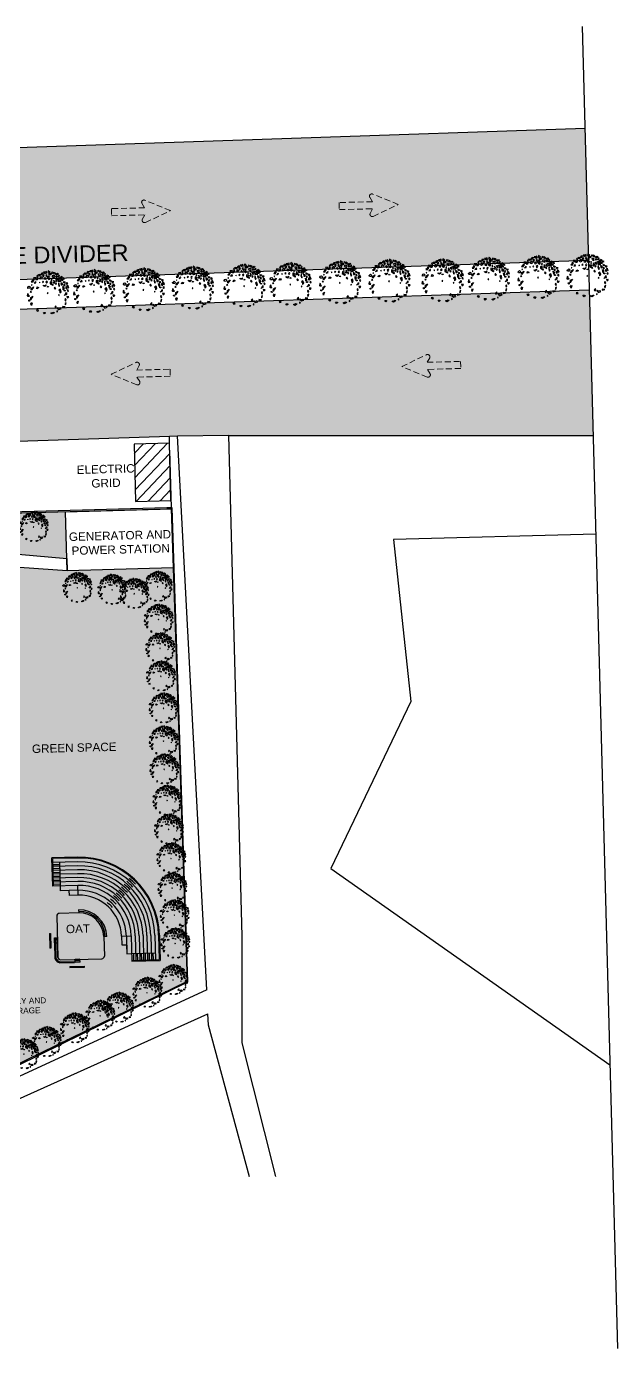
# Model space of a CAD drawing. Header units: inches. Extents: x 625 to 2719, y 1 to 1360.
# Drawn here: x 963.9 to 1084.6, y 559.8 to 829.8 of the extents above; entities that cross this region are included whole.
import ezdxf

# ---------------------------------------------------------------- set-up
doc = ezdxf.new("R2010")
doc.units = ezdxf.units.IN
doc.header["$MEASUREMENT"] = 0
doc.linetypes.add('HIDDEN2', pattern=[0.1875, 0.125, -0.0625])
doc.layers.add('CAY', color=94, linetype='Continuous')
doc.layers.add('DIENHOA', color=3, linetype='Continuous')
doc.layers.add('Transito', color=50, linetype='HIDDEN2', lineweight=15)
doc.styles.get("Standard").update_dxf_attribs({"font": 'arial.ttf'})

# ---------------------------------------------------------------- blocks, each defined once
blk = doc.blocks.new('Cay01-mb')
at = {"layer": 'DIENHOA'}
for p, q in [((-1022, 986), (-1045, 902)), ((-932, 908), (-1022, 986)), ((-1002, 883), (-932, 908)), ((-789, 1112), (-964, 1099)), ((-964, 1099), (-910, 1006)), ((-910, 1006), (-846, 1025)), ((-846, 1025), (-789, 1112)), ((-739, 1025), (-804, 959)), ((-804, 959), (-693, 979)), ((-706, 1088), (-739, 1025)), ((-705, 1242), (-724, 1177)), ((-724, 1177), (-663, 1176)), ((-640, 1093), (-706, 1088)), ((-649, 1221), (-705, 1242)), ((-693, 979), (-640, 1093)), ((-663, 1176), (-649, 1221)), ((-645, 1301), (-522, 1333)), ((-578, 1246), (-645, 1301)), ((-567, 1211), (-578, 1246)), ((-522, 1226), (-567, 1211)), ((-430, 1181), (-547, 1048)), ((-547, 1048), (-468, 1005)), ((-522, 1333), (-522, 1226)), ((-468, 1005), (-347, 1050)), ((-449, 1284), (-386, 1423)), ((-369, 1287), (-449, 1284)), ((-427, 1107), (-430, 1181)), ((-375, 1114), (-427, 1107)), ((-386, 1423), (-298, 1419)), ((-366, 1367), (-386, 1316)), ((-386, 1316), (-369, 1287)), ((-347, 1050), (-375, 1114)), ((-322, 1335), (-366, 1367)), ((-319, 1261), (-334, 1169)), ((-334, 1169), (-274, 1168)), ((-298, 1419), (-322, 1335)), ((-231, 1257), (-319, 1261)), ((-274, 1168), (-231, 1257)), ((-140, 1458), (-258, 1458)), ((-258, 1458), (-165, 1361)), ((-182, 1091), (-232, 1004)), ((-232, 1004), (-140, 972)), ((-97, 1004), (-182, 1091)), ((-165, 1361), (-123, 1415)), ((-64, 1501), (-140, 1458)), ((-140, 972), (-97, 1004)), ((-123, 1415), (-55, 1382)), ((-64, 1307), (-114, 1242)), ((-114, 1242), (-81, 1155)), ((-81, 1155), (-47, 1199)), ((-55, 1382), (-64, 1501)), ((-47, 1199), (-64, 1307)), ((63, 1209), (-30, 1123)), ((-30, 1123), (-13, 1037)), ((-13, 1037), (88, 950)), ((57, 1540), (29, 1436)), ((29, 1436), (88, 1404)), ((189, 1426), (57, 1540)), ((139, 1145), (63, 1209)), ((164, 1328), (71, 1328)), ((71, 1328), (164, 1263)), ((71, 1047), (139, 1145)), ((172, 993), (71, 1047)), ((88, 1404), (189, 1426)), ((88, 950), (172, 993)), ((231, 1350), (164, 1328)), ((164, 1263), (282, 1307)), ((282, 1307), (231, 1350)), ((282, 1004), (248, 928)), ((248, 928), (273, 864)), ((273, 864), (282, 928)), ((341, 1458), (282, 1426)), ((282, 1426), (324, 1382)), ((282, 928), (282, 1004)), ((493, 1220), (316, 1209)), ((316, 1209), (341, 1123)), ((324, 1382), (366, 1404)), ((366, 1404), (341, 1458)), ((341, 1123), (459, 1069)), ((493, 810), (408, 907)), ((408, 907), (434, 766)), ((417, 1339), (434, 1371)), ((459, 1317), (417, 1339)), ((425, 1458), (535, 1393)), ((434, 1371), (425, 1458)), ((442, 1166), (493, 1220)), ((484, 1134), (442, 1166)), ((535, 1393), (459, 1317)), ((459, 1069), (484, 1134)), ((552, 1307), (695, 1361)), ((611, 1253), (552, 1307)), ((627, 1199), (552, 1145)), ((552, 1145), (594, 1101)), ((552, 950), (644, 831)), ((611, 777), (552, 950)), ((594, 1101), (686, 1134)), ((619, 1285), (611, 1253)), ((670, 1307), (619, 1285)), ((686, 1134), (627, 1199)), ((653, 972), (821, 1015)), ((745, 896), (653, 972)), ((678, 1253), (670, 1307)), ((754, 1296), (678, 1253)), ((695, 1361), (754, 1296)), ((762, 1188), (728, 1112)), ((728, 1112), (821, 1166)), ((846, 907), (745, 896)), ((804, 1231), (762, 1188)), ((821, 1166), (804, 1231)), ((821, 1015), (872, 1112)), ((872, 1112), (846, 907)), ((939, 1134), (914, 1091)), ((914, 1091), (948, 1058)), ((956, 983), (914, 918)), ((914, 918), (973, 874)), ((1032, 1069), (939, 1134)), ((948, 1058), (1032, 1069)), ((973, 907), (956, 983)), ((1057, 874), (973, 907)), ((1040, 1037), (1032, 1004)), ((1032, 1004), (1091, 961)), ((1158, 972), (1040, 1037)), ((1091, 961), (1158, 972)), ((-1395, 21), (-1421, -120)), ((-1328, -12), (-1395, 21)), ((-1379, 453), (-1328, 507)), ((-1362, 377), (-1379, 453)), ((-1244, 388), (-1362, 377)), ((-1328, 507), (-1269, 539)), ((-1269, 539), (-1185, 453)), ((-1185, 453), (-1244, 388)), ((-1134, 140), (-1227, 151)), ((-1227, 151), (-1185, 107)), ((-1185, 107), (-1134, 140)), ((-1008, 410), (-1143, 259)), ((-1143, 259), (-1126, 377)), ((-1045, 902), (-1128, 819)), ((-1128, 819), (-994, 815)), ((-1126, 377), (-974, 485)), ((-1075, 637), (-1117, 604)), ((-1117, 604), (-1084, 594)), ((-1084, 594), (-1075, 637)), ((-974, 485), (-1008, 410)), ((-994, 815), (-1002, 883)), ((-822, 831), (-932, 723)), ((-932, 723), (-805, 745)), ((-805, 745), (-822, 831)), ((-763, 345), (-721, 464)), ((-704, 377), (-763, 345)), ((-721, 464), (-637, 421)), ((-662, 345), (-704, 377)), ((-637, 421), (-662, 345)), ((-544, 756), (-569, 788)), ((-569, 788), (-569, 734)), ((-569, 734), (-544, 756)), ((-308, 842), (-367, 788)), ((-367, 788), (-342, 766)), ((-342, 766), (-283, 788)), ((-283, 788), (-308, 842)), ((-283, 572), (-199, 539)), ((-283, 529), (-283, 572)), ((-199, 475), (-283, 529)), ((-199, 539), (-106, 594)), ((-140, 539), (-199, 475)), ((-106, 594), (-140, 539)), ((-47, 853), (-123, 788)), ((-123, 788), (-81, 702)), ((-81, 702), (-22, 777)), ((-13, 42), (-55, 21)), ((-55, 21), (-30, -1)), ((-22, 777), (-47, 853)), ((-30, -1), (4, 10)), ((-13, 485), (21, 496)), ((-13, 431), (-13, 485)), ((46, 453), (-13, 431)), ((4, 10), (-13, 42)), ((21, 496), (46, 453)), ((172, 788), (164, 658)), ((164, 658), (341, 550)), ((316, 756), (172, 788)), ((240, 648), (316, 756)), ((383, 572), (240, 648)), ((341, 550), (383, 572)), ((434, 766), (366, 723)), ((366, 723), (459, 691)), ((476, 410), (434, 345)), ((434, 345), (493, 291)), ((459, 691), (493, 810)), ((501, 356), (476, 410)), ((493, 291), (543, 313)), ((543, 313), (501, 356)), ((552, 723), (518, 648)), ((518, 648), (568, 626)), ((611, 669), (552, 723)), ((568, 626), (611, 669)), ((644, 831), (611, 777)), ((754, 874), (728, 799)), ((728, 799), (931, 810)), ((762, 712), (728, 594)), ((728, 594), (779, 453)), ((846, 885), (754, 874)), ((855, 259), (754, 194)), ((754, 194), (813, 129)), ((762, 572), (762, 712)), ((821, 529), (762, 572)), ((779, 453), (821, 529)), ((813, 129), (821, 10)), ((821, 10), (905, 96)), ((931, 810), (846, 885)), ((905, 96), (855, 259)), ((1040, 615), (905, 712)), ((905, 712), (922, 572)), ((922, 572), (998, 561)), ((973, 874), (1057, 874)), ((998, 561), (1040, 615)), ((1049, 313), (1032, 442)), ((1032, 442), (1116, 313)), ((1057, 226), (1049, 313)), ((1116, 313), (1057, 226)), ((1082, 766), (1116, 799)), ((1091, 723), (1082, 766)), ((1133, 572), (1082, 550)), ((1082, 550), (1091, 507)), ((1141, 680), (1091, 723)), ((1091, 507), (1158, 496)), ((1108, 140), (1116, 205)), ((1175, 129), (1108, 140)), ((1116, 799), (1184, 756)), ((1116, 205), (1184, 172)), ((1184, 539), (1133, 572)), ((1184, 756), (1141, 680)), ((1158, 496), (1184, 539)), ((1184, 172), (1175, 129)), ((1209, -87), (1259, 21)), ((1268, 691), (1234, 648)), ((1234, 648), (1285, 604)), ((1243, 421), (1234, 334)), ((1234, 334), (1293, 291)), ((1327, 345), (1243, 421)), ((1259, 21), (1268, -109)), ((1369, 658), (1268, 691)), ((1285, 604), (1369, 658)), ((1293, 291), (1327, 345)), ((1386, 464), (1302, 529)), ((1302, 529), (1327, 431)), ((1327, 431), (1428, 345)), ((1386, 215), (1327, 161)), ((1327, 161), (1377, 96)), ((1377, 96), (1420, 129)), ((1428, 345), (1386, 464)), ((1420, 129), (1386, 215)), ((-1421, -120), (-1395, -152)), ((-1395, -152), (-1277, -152)), ((-1362, -98), (-1328, -12)), ((-1294, -120), (-1362, -98)), ((-1328, -487), (-1336, -411)), ((-1336, -411), (-1286, -422)), ((-1277, -498), (-1328, -487)), ((-1277, -152), (-1294, -120)), ((-1286, -422), (-1277, -498)), ((-1202, -422), (-1176, -238)), ((-1117, -271), (-1202, -422)), ((-1185, -671), (-1126, -584)), ((-1151, -790), (-1185, -671)), ((-1176, -238), (-1041, -163)), ((-1126, -703), (-1151, -790)), ((-1126, -584), (-1100, -660)), ((-1100, -660), (-1126, -703)), ((-1041, -163), (-1117, -271)), ((526, -865), (434, -952)), ((543, -962), (526, -865)), ((771, -87), (728, -130)), ((728, -130), (762, -163)), ((762, -163), (771, -87)), ((1116, -174), (1209, -87)), ((1268, -109), (1116, -174)), ((1200, -390), (1150, -444)), ((1150, -444), (1175, -552)), ((1226, -671), (1150, -714)), ((1150, -714), (1158, -822)), ((1158, -822), (1200, -757)), ((1175, -552), (1234, -487)), ((1234, -487), (1200, -390)), ((1200, -757), (1226, -671)), ((1352, -271), (1285, -238)), ((1285, -238), (1302, -325)), ((1302, -325), (1369, -325)), ((1411, -260), (1352, -271)), ((1369, -325), (1411, -260)), ((-713, -1092), (-822, -1114)), ((-822, -1114), (-763, -1189)), ((-763, -1189), (-671, -1168)), ((-671, -1168), (-713, -1092)), ((-283, -1395), (-350, -1297)), ((-350, -1297), (-258, -1297)), ((-199, -1319), (-283, -1395)), ((-258, -1297), (-199, -1319)), ((164, -1362), (214, -1330)), ((248, -1416), (164, -1362)), ((214, -1330), (231, -1341)), ((231, -1341), (316, -1341)), ((366, -1362), (248, -1416)), ((316, -1341), (316, -1297)), ((316, -1297), (400, -1308)), ((400, -1308), (366, -1362)), ((434, -952), (467, -1006)), ((467, -1006), (543, -962)), ((577, -1211), (577, -1276)), ((644, -1254), (577, -1211)), ((577, -1276), (644, -1254)), ((627, -995), (611, -1027)), ((611, -1027), (712, -1124)), ((712, -1049), (627, -995)), ((821, -1016), (712, -1049)), ((712, -1124), (880, -1070)), ((880, -1070), (821, -1016)), ((1150, -941), (973, -919)), ((973, -919), (990, -984)), ((990, -984), (1150, -941))]:
    blk.add_line(p, q, dxfattribs=at)
blk = doc.blocks.new('dsfcx')
for p, q in [((26409, 41554), (26409, 48754)), ((32859, 48754), (26409, 48754)), ((26609, 41554), (26609, 48554)), ((32859, 48554), (26609, 48554)), ((32859, 47554), (26609, 47554)), ((32859, 47554), (26609, 47554)), ((28359, 41554), (28359, 47554)), ((26609, 47054), (28359, 47054)), ((32859, 46554), (26609, 46554)), ((26609, 46054), (28359, 46054)), ((32859, 45554), (26609, 45554)), ((26609, 45054), (28359, 45054)), ((32859, 44554), (26609, 44554)), ((26609, 44054), (28359, 44054)), ((32859, 41554), (26409, 41554)), ((32859, 43554), (26609, 43554)), ((26609, 43054), (28359, 43054)), ((32859, 42554), (26609, 42554)), ((26609, 42054), (28359, 42054)), ((28359, 40304), (28359, 41554)), ((32859, 39054), (32859, 41554)), ((32859, 40304), (28359, 40304)), ((30609, 40304), (28359, 40304)), ((30609, 39054), (30609, 40304)), ((32859, 39054), (30609, 39054)), ((32859, 39054), (30609, 39054)), ((27234, 33929), (27234, 23304)), ((32859, 34554), (27859, 34554)), ((32859, 35304), (32859, 34554)), ((25245, 29448), (25245, 25698)), ((25245, 29448), (25495, 29448)), ((25495, 29448), (25495, 25698)), ((26484, 27054), (26484, 28304)), ((26484, 28304), (27234, 28304)), ((26484, 27054), (27234, 27054)), ((26859, 27054), (26859, 28304)), ((26859, 27054), (26859, 28304)), ((27234, 27054), (27234, 28304)), ((27234, 23304), (27234, 27054)), ((39109, 28304), (39109, 23304)), ((39859, 28304), (39109, 28304)), ((43609, 28304), (43609, 26054)), ((43609, 28304), (43609, 26054)), ((43609, 28304), (46109, 28304)), ((44859, 28304), (44859, 23804)), ((46109, 28304), (46109, 21854)), ((47109, 28304), (47109, 22054)), ((48109, 28304), (48109, 22054)), ((49109, 28304), (49109, 22054)), ((50109, 28304), (50109, 22054)), ((51109, 28304), (51109, 22054)), ((52109, 28304), (52109, 22054)), ((53109, 28304), (53109, 22054)), ((53309, 28304), (53309, 21854)), ((25495, 25698), (25245, 25698)), ((26495, 26948), (26495, 23173)), ((26495, 26948), (26745, 26948)), ((26745, 26948), (26745, 23198)), ((43609, 26054), (44859, 26054)), ((44859, 26054), (44859, 23804)), ((44859, 23804), (46109, 23804)), ((46109, 23804), (52109, 23804)), ((46609, 22054), (46609, 23804)), ((47609, 22054), (47609, 23804)), ((48609, 22054), (48609, 23804)), ((49609, 22054), (49609, 23804)), ((50609, 22054), (50609, 23804)), ((51609, 22054), (51609, 23804)), ((27727, 21941), (31459, 21941)), ((27753, 22191), (31459, 22191)), ((27859, 22679), (38484, 22679)), ((27859, 22679), (31609, 22679)), ((30253, 20941), (33959, 20941)), ((30253, 20941), (30253, 20691)), ((30253, 20691), (33959, 20691)), ((31459, 21941), (31459, 22191)), ((32859, 22679), (31609, 22679)), ((31609, 21929), (31609, 22679)), ((32859, 22304), (31609, 22304)), ((32859, 22304), (31609, 22304)), ((32859, 21929), (31609, 21929)), ((32859, 21929), (32859, 22679)), ((33959, 20691), (33959, 20941)), ((46109, 22054), (53109, 22054)), ((46109, 21854), (53309, 21854))]:
    blk.add_line(p, q)
for centre, radius, start, end in [((32859, 28304), 20450, 0, 90), ((32859, 28304), 20250, 0, 90), ((32859, 28304), 19250, 0, 90), ((32859, 28304), 18250, 0, 90), ((32859, 28304), 17250, 0, 90), ((32859, 28304), 16250, 0, 90), ((32859, 28304), 15250, 0, 90), ((32859, 28304), 14250, 0, 90), ((32859, 28304), 13250, 0, 90), ((32859, 28304), 16750, 41.40441, 48.59558), ((32859, 28304), 17750, 41.54592, 48.45408), ((32859, 28304), 18750, 41.67231, 48.32768), ((32859, 28304), 19750, 41.7859, 48.21409), ((32859, 28304), 12000, 0, 90), ((32859, 28304), 10750, 0, 90), ((32859, 28304), 12625, 40.58344, 49.41656), ((32859, 28304), 13750, 40.85626, 49.14374), ((32859, 28304), 14750, 41.06378, 48.93621), ((32859, 28304), 15750, 41.24492, 48.75507), ((27886, 33902), 653, 92.41121, 182.41121), ((32859, 28304), 7000, 0, 90), ((32859, 28304), 6625, 0, 90), ((32859, 28304), 6250, 0, 90), ((32859, 28304), 11375, 40.21689, 49.78311), ((28031, 23477), 1566, 191.19157, 258.80843), ((28031, 23477), 1316, 192.21204, 257.78796), ((28031, 23477), 816, 192.21204, 257.78796), ((38311, 23477), 816, 282.21204, 347.78796)]:
    blk.add_arc(centre, radius, start, end)
blk = doc.blocks.new('flecha')
blk.add_hatch(color=0).paths.add_polyline_path([(-0.237, -0.536, 0.664581), (-0.172, -0.6), (-0.075, -0.544), (-0.075, -1.25), (0.075, -1.25), (0.075, -0.544), (0.172, -0.6, 0.664581), (0.237, -0.536), (0, 0)])
at = {"color": 0}
blk.add_lwpolyline([(-0.075, -0.544), (-0.172, -0.6, -0.664581), (-0.237, -0.536), (0, 0), (0.237, -0.536, -0.664581), (0.172, -0.6), (0.075, -0.544), (0.075, -1.25), (-0.075, -1.25)], format="xyb", close=True, dxfattribs=at)
blk = doc.blocks.new('CSDCS')
at = {"true_color": 0x939598, "transparency": 33554549}
h = blk.add_hatch(color=252, dxfattribs=at)
h.dxf.hatch_style = 1
h.paths.add_polyline_path([(368.21, 223.21), (368.21, 250.21), (14.41, 247.68), (14.41, 220.68)])
h = blk.add_hatch(color=252, dxfattribs=at)
h.dxf.hatch_style = 1
h.paths.add_polyline_path([(14.41, 214.68), (14.41, 189.5), (102.68, 188.46), (110.65, 188.37), (281.69, 189.59), (283.32, 189.6), (283.32, 189.56), (293.73, 189.41), (368.21, 187.42), (368.21, 217.21)])
at = {"true_color": 0xffffff}
h = blk.add_hatch(dxfattribs=at)
h.set_pattern_fill('ANSI31', scale=14)
h.set_pattern_definition([(45, (-4796.7042, -554.5121), (-1.23743687, 1.23743687), [])])
h.paths.add_polyline_path([(281.61, 186.74), (281.65, 188.16), (274.44, 188.16), (274.44, 176.45), (281.65, 176.45), (281.65, 180.87)])
at = {"transparency": 33554541}
h = blk.add_hatch(color=3, dxfattribs=at)
h.dxf.hatch_style = 1
h.set_gradient(color1=(244, 238, 81), color2=(0, 255, 0), name='INVSPHERICAL')
h.paths.add_polyline_path([(260.09, 174.74), (235.07, 174.72), (235.07, 174.67), (234.82, 170.12), (234.83, 168.08), (260.09, 165.18)])
h = blk.add_hatch(color=3, dxfattribs=at)
h.dxf.hatch_style = 1
h.set_gradient(color1=(244, 238, 81), color2=(0, 255, 0), name='INVSPHERICAL')
edge = h.paths.add_edge_path()
edge.add_line((260.09, 162.66), (234.76, 165.12))
edge.add_spline(control_points=[(234.76, 165.12), (234.74, 164), (234.71, 162.88), (234.61, 157.54), (234.6, 153.41), (234.83, 148.05), (234.91, 146.7), (235.17, 143.29), (235.4, 141.13), (235.75, 137.92), (235.86, 136.96), (235.96, 135.99)], knot_values=[3.087354, 3.087354, 3.087354, 3.087354, 6.486129, 6.486129, 19.458387, 19.458387, 23.855927, 23.855927, 30.736006, 30.736006, 33.576284, 33.576284, 33.576284, 33.576284], degree=3, periodic=0)
edge.add_spline(control_points=[(235.96, 135.99), (236.25, 135.13), (236.55, 134.28), (237.68, 130.98), (238.52, 128.55), (239.61, 125.45), (239.83, 124.81), (240.19, 123.81), (240.31, 123.45), (240.57, 122.73), (240.7, 122.36), (241.1, 121.23), (241.38, 120.43), (242.13, 118.17), (242.6, 116.63), (243.38, 113.28), (243.7, 111.48), (243.89, 108.78), (243.91, 108), (243.9, 106.88), (243.89, 106.55), (243.86, 105.92), (243.84, 105.61), (243.76, 104.7), (243.7, 104.14), (243.55, 102.92), (243.45, 102.29), (243.31, 101.4), (243.26, 101.09), (243.17, 100.54), (243.12, 100.29), (243.09, 100.05), (243.08, 100.04), (243.08, 100.03)], knot_values=[1.161345, 1.161345, 1.161345, 1.161345, 3.906863, 3.906863, 11.720588, 11.720588, 13.767105, 13.767105, 14.905911, 14.905911, 16.044717, 16.044717, 18.322329, 18.322329, 22.222098, 22.222098, 26.121868, 26.121868, 27.636646, 27.636646, 28.259534, 28.259534, 28.882421, 28.882421, 30.128196, 30.128196, 31.710782, 31.710782, 32.587698, 32.587698, 33.389031, 33.389031, 33.41421, 33.41421, 33.41421, 33.41421], degree=3, periodic=0)
edge.add_arc((191.09, 107.84), 52.58, 285.0302, 351.46, ccw=False)
edge.add_line((204.72, 57.06), (204.48, 47.57))
edge.add_line((204.48, 47.57), (214.78, 47.3))
edge.add_line((214.78, 47.3), (282.32, 78.19))
edge.add_line((282.32, 78.19), (281.77, 162.66))
edge.add_line((281.77, 162.66), (260.09, 162.66))
for p, q in [((368.21, 270.99), (368.21, 0.89)), ((14.41, 247.68), (368.21, 250.21)), ((14.41, 220.68), (368.21, 223.21)), ((14.41, 214.68), (368.21, 217.21)), ((110.65, 188.37), (281.69, 189.59)), ((281.61, 186.74), (281.69, 189.59)), ((281.69, 189.59), (283.32, 189.6)), ((286.29, 76.37), (283.32, 189.6)), ((293.73, 189.41), (283.32, 189.56)), ((293.73, 189.41), (293.76, 87.12)), ((293.73, 189.41), (368.21, 187.42)), ((281.61, 186.74), (281.69, 174.94)), ((280.76, 174.97), (230.3, 174.91)), ((230.3, 174.71), (280.76, 174.77)), ((281.69, 174.94), (280.76, 174.97)), ((280.76, 174.77), (281.69, 174.74)), ((281.89, 174.94), (281.69, 174.94)), ((281.69, 174.74), (282.32, 78.19)), ((282.52, 78.06), (281.89, 174.94)), ((368.21, 167.29), (326.85, 167.29)), ((326.85, 167.29), (329.53, 134.08)), ((329.53, 134.08), (312.28, 100.45)), ((312.28, 100.45), (368.21, 58.83)), ((293.76, 87.12), (293.18, 65.35)), ((282.32, 78.19), (214.78, 47.3)), ((214.83, 47.1), (282.52, 78.06)), ((286.29, 76.37), (220.42, 48.01)), ((224.45, 45.54), (286.41, 71.46)), ((286.48, 69.1), (286.41, 71.46)), ((294.04, 37.98), (286.48, 69.1)), ((293.18, 65.35), (299.34, 37.84))]:
    blk.add_line(p, q)
for points in [[(281.65, 188.16), (274.44, 188.16), (274.44, 176.45), (281.65, 176.45)], [(260.09, 174.74), (281.77, 174.74), (281.77, 162.66), (260.09, 162.66)], [(260.09, 162.66), (234.76, 165.12), (234.83, 168.08), (260.09, 165.18)]]:
    blk.add_lwpolyline(points, close=True)
at = {"xscale": 0.0008, "yscale": 0.0008, "zscale": 0.0008}
blk.add_blockref('dsfcx', (234.3, 65.13), dxfattribs=at)
at = {"layer": 'CAY'}
for p, xscale, yscale, zscale in [((277.24, 219.53), 0.002978545028268138, 0.002978545028268138, 0.002978545028268138), ((287.3, 219.6), 0.002978545028268138, 0.002978545028268138, 0.002978545028268138), ((297.83, 219.75), 0.002978545028268138, 0.002978545028268138, 0.002978545028268138), ((307.25, 219.82), 0.002978545028268138, 0.002978545028268138, 0.002978545028268138), ((317.38, 219.89), 0.002978545028268138, 0.002978545028268138, 0.002978545028268138), ((327.44, 219.96), 0.002978545028268138, 0.002978545028268138, 0.002978545028268138), ((338.32, 219.75), 0.002978545028268138, 0.002978545028268138, 0.002978545028268138), ((347.74, 219.82), 0.002978545028268138, 0.002978545028268138, 0.002978545028268138), ((357.87, 219.89), 0.002978545028268138, 0.002978545028268138, 0.002978545028268138), ((367.93, 219.96), 0.002978545028268138, 0.002978545028268138, 0.002978545028268138), ((257.69, 219.39), 0.002978545028268138, 0.002978545028268138, 0.002978545028268138), ((267.1, 219.45), 0.002978545028268138, 0.002978545028268138, 0.002978545028268138), ((253.5, 171.76), 0.002084981519787696, 0.002084981519787696, 0.002084981519787696), ((278.51, 158.88), 0.002084981519787696, 0.002084981519787696, 0.002084981519787696), ((278.51, 152.18), 0.002084981519787696, 0.002084981519787696, 0.002084981519787696), ((278.67, 146.29), 0.002084981519787696, 0.002084981519787696, 0.002084981519787696), ((278.67, 140.57), 0.002084981519787696, 0.002084981519787696, 0.002084981519787696), ((279.04, 134.03), 0.002084981519787696, 0.002084981519787696, 0.002084981519787696), ((278.87, 127.31), 0.002084981519787696, 0.002084981519787696, 0.002084981519787696), ((278.87, 121.58), 0.002084981519787696, 0.002084981519787696, 0.002084981519787696), ((279.29, 115.18), 0.002084981519787696, 0.002084981519787696, 0.002084981519787696), ((279.45, 109.26), 0.002084981519787696, 0.002084981519787696, 0.002084981519787696), ((279.78, 103.35), 0.002084981519787696, 0.002084981519787696, 0.002084981519787696), ((279.86, 97.26), 0.002084981519787696, 0.002084981519787696, 0.002084981519787696), ((280.15, 91.75), 0.002084981519787696, 0.002084981519787696, 0.002084981519787696), ((280.17, 85.94), 0.002084981519787696, 0.002084981519787696, 0.002084981519787696), ((279.52, 78.51), 0.002084981519787696, 0.002084981519787696, 0.002084981519787696), ((274.15, 76.06), 0.002084981519787696, 0.002084981519787696, 0.002084981519787696), ((268.27, 73.15), 0.002084981519787696, 0.002084981519787696, 0.002084981519787696), ((264.44, 71.61), 0.002084981519787696, 0.002084981519787696, 0.002084981519787696), ((259.17, 69.2), 0.002084981519787696, 0.002084981519787696, 0.002084981519787696), ((253.35, 66.54), 0.002084981519787696, 0.002084981519787696, 0.002084981519787696), ((248.66, 64.18), 0.002084981519787696, 0.002084981519787696, 0.002084981519787696)]:
    blk.add_blockref('Cay01-mb', p, dxfattribs=dict(at, xscale=xscale, yscale=yscale, zscale=zscale))
at = {"layer": 'CAY', "xscale": 0.002084981519787696, "yscale": 0.002084981519787696, "zscale": 0.002084981519787696, "rotation": 7.242189811601341}
for p in [(262.13, 159.09), (269.22, 158.52), (273.72, 157.57)]:
    blk.add_blockref('Cay01-mb', p, dxfattribs=at)
at = {"layer": 'Transito', "yscale": 9.630864016144187, "zscale": 9.630864016144187}
for p, xscale, rotation in [((283.12, 235.63), -9.630864016144187, 270), ((329.66, 235.63), -9.630864016144187, 270), ((270.15, 202.54), 9.630864016144187, 90.00000000000001), ((329.49, 202.54), 9.630864016144187, 90.00000000000001)]:
    blk.add_blockref('flecha', p, dxfattribs=dict(at, xscale=xscale, rotation=rotation))
at = {"attachment_point": 7}
for s, width, insert, char_height in [('\\pi79.513;6m WIDE DIVIDER', 200.0039, (153.62, 225.53), 3.4261), ('\\pi2.6735;ELECTRIC \\P\\pi5.5849;GRID', 16.8978, (259.92, 179.49), 1.713), ('\\pi1.6619;GENERATOR AND \\P\\pi2.1247;POWER STATION', 23.9446, (258.97, 165.85), 1.713), ('GREEN SPACE ', 23.9446, (251.93, 125.62), 1.713), ('OAT', 23.9446, (257.89, 88.65), 1.713), ('\\pi0.59178;WATER SUPPLY AND \\P\\pi1.8032;WATER STORAGE', 18.2012, (235.75, 72.49), 1.1991)]:
    blk.add_mtext_dynamic_manual_height_columns(s, width=width, gutter_width=1, heights=[0], dxfattribs=dict(at, insert=insert, char_height=char_height))

msp = doc.modelspace()

# ---------------------------------------------------------------- block references
at = {"rotation": 1.527748834508687}
msp.add_blockref('CSDCS', (716.55835, 549.12592), dxfattribs=at)

doc.saveas('drawing.dxf')
